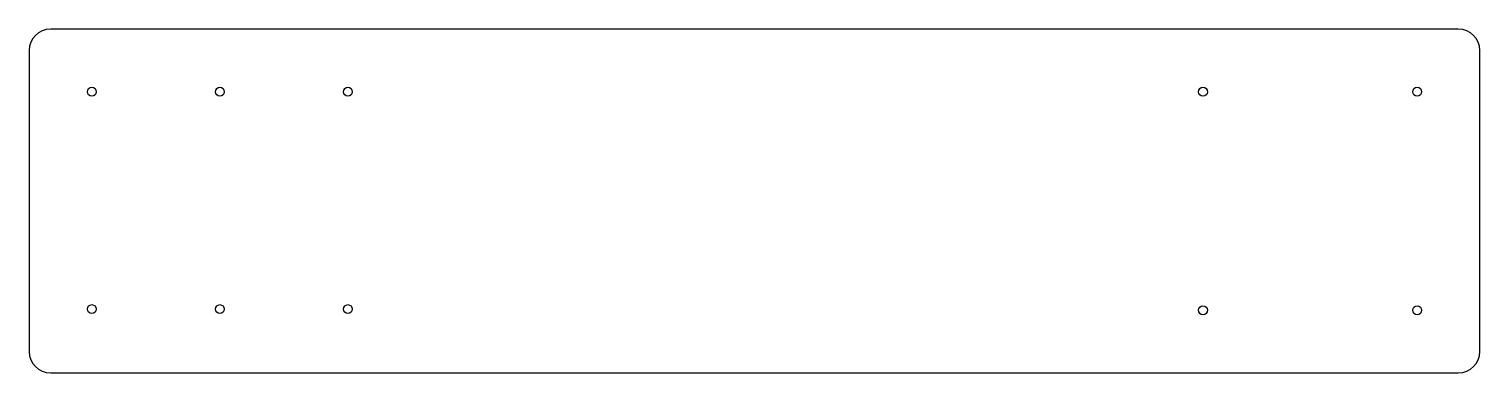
# Model space of a CAD drawing. Header units: millimetres. Extents: x -317 to 353, y -49 to 110.
import ezdxf

# ---------------------------------------------------------------- set-up
doc = ezdxf.new("R2010")
doc.units = ezdxf.units.MM

msp = doc.modelspace()

# ---------------------------------------------------------------- linework, layer by layer
for p, q in [((342.7, 109.7), (-307.2, 109.7)), ((-317.2, 99.7), (-317.2, -39.2)), ((352.7, -39.2), (352.7, 99.7)), ((-307.2, -49.2), (342.7, -49.2))]:
    msp.add_line(p, q)
for centre in [(-288.2, 80.7), (-229.1, 80.7), (-170, 80.7), (224.8, 80.7), (323.7, 80.7), (-288.2, -19.7), (-229.1, -19.7), (-170, -19.7), (224.8, -20.2), (323.7, -20.2)]:
    msp.add_circle(centre, 2.07)
for centre, start, end in [((-307.2, 99.7), 90, 180), ((342.7, 99.7), 0, 90), ((-307.2, -39.2), 180, 270), ((342.7, -39.2), 270, 0)]:
    msp.add_arc(centre, 10, start, end)

doc.saveas('drawing.dxf')
